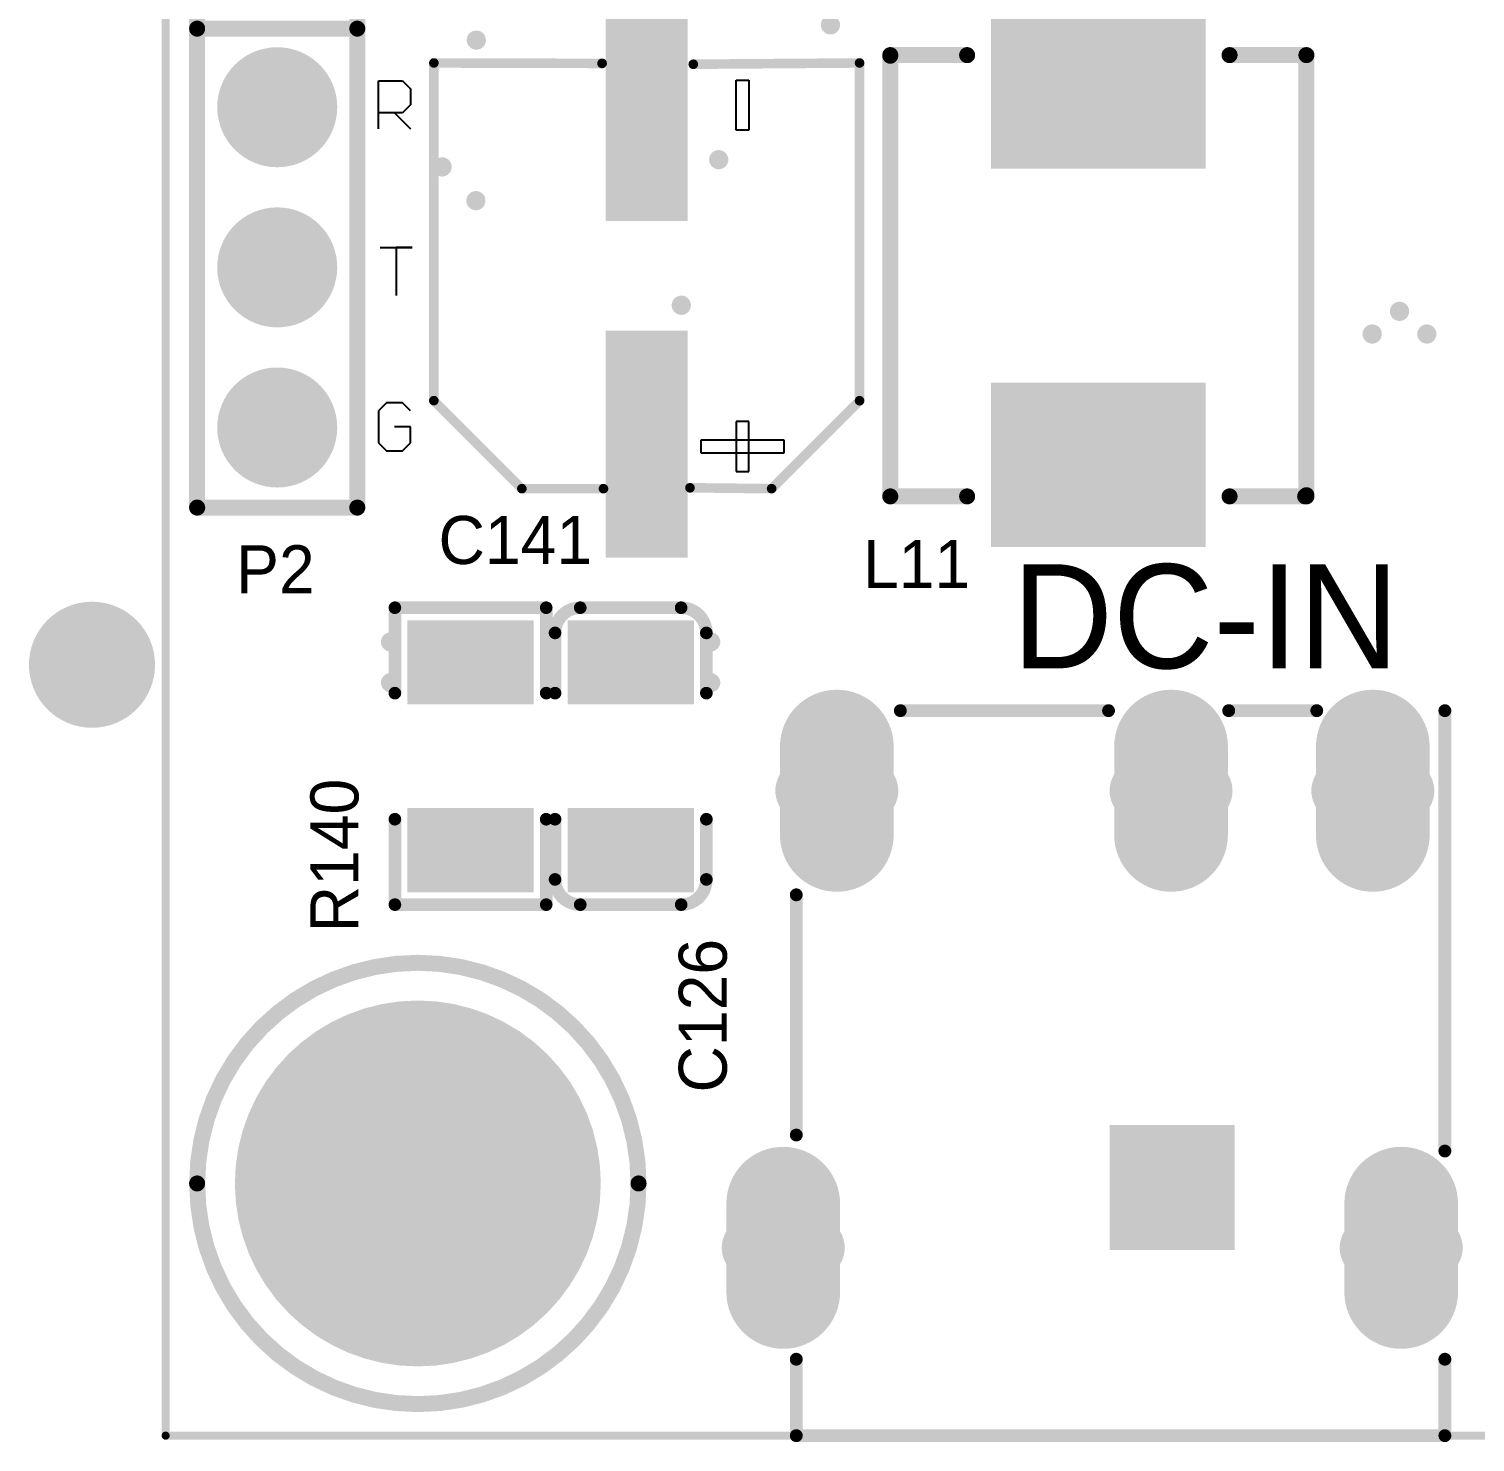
# Model space of a CAD drawing. Header units: millimetres. Extents: x 1205 to 1330, y 770 to 864.
# Drawn here: x 1205.41 to 1228.35, y 769.53 to 791.95 of the extents above; entities that cross this region are included whole.
import ezdxf

# ---------------------------------------------------------------- set-up
doc = ezdxf.new("R2010")
doc.units = ezdxf.units.MM
for name, color, linetype in [('Mechanical1', 6, 'Continuous'), ('PadHoleLayer', 156, 'Continuous'), ('TopOverlay', 2, 'Continuous'), ('TopPaste', 8, 'Continuous'), ('TopSolder', 216, 'Continuous'), ('ViaHoleLayer', 16, 'Continuous')]:
    doc.layers.add(name, color=color, linetype=linetype)

# ---------------------------------------------------------------- blocks, each defined once
blk = doc.blocks.new('HDR_TH_4P_P2_54_V_M_16')
at = {"layer": 'PadHoleLayer', "const_width": 0.55}
for points in [[(-4.085, 0, 1), (-3.535, 0, 1)], [(-1.545, 0, 1), (-0.995, 0, 1)], [(0.995, 0, 1), (1.545, 0, 1)], [(3.535, 0, 1), (4.085, 0, 1)]]:
    blk.add_lwpolyline(points, format="xyb", close=True, dxfattribs=at)
at = {"layer": 'TopOverlay'}
for p, q in [((-5.334, 0), (-5.842, 0.508)), ((-5.842, 0.508), (-5.842, -0.508)), ((-5.842, -0.508), (-5.334, 0))]:
    blk.add_line(p, q, dxfattribs=at)
at = {"layer": 'TopOverlay', "const_width": 0.254}
for points in [[(-5.08, -1.27), (-5.08, 1.27)], [(-2.516, 1.27), (-5.08, 1.27)], [(5.08, 1.27), (-2.516, 1.27)], [(-2.516, -1.27), (-2.516, 1.27)], [(5.08, -1.27), (5.08, 1.27)], [(5.08, -1.27), (-5.08, -1.27)]]:
    blk.add_lwpolyline(points, dxfattribs=at)
at = {"layer": 'TopOverlay', "const_width": 0.127}
for points in [[(-5.144, 1.27, 1), (-5.016, 1.27, 1)], [(-5.144, 1.27, 1), (-5.016, 1.27, 1)], [(-2.58, 1.27, 1), (-2.453, 1.27, 1)], [(-2.58, 1.27, 1), (-2.453, 1.27, 1)], [(-2.58, 1.27, 1), (-2.453, 1.27, 1)], [(5.016, 1.27, 1), (5.144, 1.27, 1)], [(5.016, 1.27, 1), (5.144, 1.27, 1)], [(-5.144, -1.27, 1), (-5.016, -1.27, 1)], [(-5.144, -1.27, 1), (-5.016, -1.27, 1)], [(-2.58, -1.27, 1), (-2.453, -1.27, 1)], [(5.016, -1.27, 1), (5.144, -1.27, 1)], [(5.016, -1.27, 1), (5.144, -1.27, 1)]]:
    blk.add_lwpolyline(points, format="xyb", close=True, dxfattribs=at)
at = {"layer": 'TopSolder', "const_width": 0.952}
for points in [[(-1.746, 0, 1), (-0.794, 0, 1)], [(0.794, 0, 1), (1.746, 0, 1)], [(3.334, 0, 1), (4.286, 0, 1)]]:
    blk.add_lwpolyline(points, format="xyb", close=True, dxfattribs=at)
at = {"layer": 'TopSolder'}
blk.add_solid([(-4.762, -0.952), (-2.858, -0.952), (-4.762, 0.952), (-2.858, 0.952)], dxfattribs=at)
blk = doc.blocks.new('1206_C_142')
at = {"layer": 'TopOverlay', "const_width": 0.2}
for points in [[(-2.355, 0.8, -0.414213), (-1.955, 1.2)], [(1.955, 1.2, -0.414214), (2.355, 0.8)], [(-1.955, -1.2, -0.414213), (-2.355, -0.8)], [(2.355, -0.8, -0.414214), (1.955, -1.2)]]:
    blk.add_lwpolyline(points, format="xyb", dxfattribs=at)
for points in [[(-1, 1.2), (-1.955, 1.2)], [(1.955, 1.2), (1, 1.2)], [(-2.355, -0.8), (-2.355, 0.8)], [(2.355, -0.8), (2.355, 0.8)], [(-1, -1.2), (-1.955, -1.2)], [(1.955, -1.2), (1, -1.2)]]:
    blk.add_lwpolyline(points, dxfattribs=at)
at = {"layer": 'TopOverlay', "const_width": 0.1}
for points in [[(-2.005, 1.2, 1), (-1.905, 1.2, 1)], [(-2.005, 1.2, 1), (-1.905, 1.2, 1)], [(-1.05, 1.2, 1), (-0.95, 1.2, 1)], [(0.95, 1.2, 1), (1.05, 1.2, 1)], [(1.905, 1.2, 1), (2.005, 1.2, 1)], [(1.905, 1.2, 1), (2.005, 1.2, 1)], [(-2.405, 0.8, 1), (-2.305, 0.8, 1)], [(-2.405, 0.8, 1), (-2.305, 0.8, 1)], [(2.305, 0.8, 1), (2.405, 0.8, 1)], [(2.305, 0.8, 1), (2.405, 0.8, 1)], [(-2.405, -0.8, 1), (-2.305, -0.8, 1)], [(-2.405, -0.8, 1), (-2.305, -0.8, 1)], [(2.305, -0.8, 1), (2.405, -0.8, 1)], [(2.305, -0.8, 1), (2.405, -0.8, 1)], [(-2.005, -1.2, 1), (-1.905, -1.2, 1)], [(-2.005, -1.2, 1), (-1.905, -1.2, 1)], [(-1.05, -1.2, 1), (-0.95, -1.2, 1)], [(0.95, -1.2, 1), (1.05, -1.2, 1)], [(1.905, -1.2, 1), (2.005, -1.2, 1)], [(1.905, -1.2, 1), (2.005, -1.2, 1)]]:
    blk.add_lwpolyline(points, format="xyb", close=True, dxfattribs=at)
at = {"layer": 'TopPaste'}
for points in [[(-2.055, -0.9), (-0.925, -0.9), (-2.055, 0.9), (-0.925, 0.9)], [(0.925, -0.9), (2.055, -0.9), (0.925, 0.9), (2.055, 0.9)]]:
    blk.add_solid(points, dxfattribs=at)
at = {"layer": 'TopSolder'}
for points in [[(-2.157, -1.002), (-0.823, -1.002), (-2.157, 1.002), (-0.823, 1.002)], [(0.823, -1.002), (2.157, -1.002), (0.823, 1.002), (2.157, 1.002)]]:
    blk.add_solid(points, dxfattribs=at)
blk = doc.blocks.new('SMD_D6_3_L7_7___156')
at = {"layer": 'TopOverlay'}
for p, q in [((-2.607, -0.858), (-2.805, -0.858)), ((-2.805, -0.858), (-2.805, -2.178)), ((-2.607, -2.178), (-2.607, -0.858)), ((-2.31, -1.419), (-3.102, -1.419)), ((-3.102, -1.419), (-3.102, -1.617)), ((-2.31, -1.617), (-2.31, -1.419)), ((2.31, -1.419), (3.102, -1.419)), ((2.31, -1.617), (2.31, -1.419)), ((3.102, -1.419), (3.102, -1.617)), ((-3.102, -1.617), (-2.31, -1.617)), ((3.102, -1.617), (2.31, -1.617)), ((-2.805, -2.178), (-2.607, -2.178))]:
    blk.add_line(p, q, dxfattribs=at)
at = {"layer": 'TopOverlay', "const_width": 0.152}
for points in [[(-1.98, 3.376), (-3.376, 1.98)], [(-1.98, 3.376), (3.376, 3.376)], [(3.376, 3.376), (3.369, 0.708)], [(-3.376, 1.98), (-3.376, 0.686)], [(-3.362, -0.686), (-3.376, -1.981)], [(3.356, -0.739), (3.376, -3.376)], [(-3.376, -1.981), (-1.981, -3.376)], [(-1.981, -3.376), (3.376, -3.376)]]:
    blk.add_lwpolyline(points, dxfattribs=at)
at = {"layer": 'TopOverlay', "const_width": 0.0762}
for points in [[(-2.018, 3.376, 1), (-1.942, 3.376, 1)], [(-2.018, 3.376, 1), (-1.942, 3.376, 1)], [(3.338, 3.376, 1), (3.414, 3.376, 1)], [(3.338, 3.376, 1), (3.414, 3.376, 1)], [(-3.414, 1.98, 1), (-3.338, 1.98, 1)], [(-3.414, 1.98, 1), (-3.338, 1.98, 1)], [(-3.414, 0.686, 1), (-3.338, 0.686, 1)], [(3.331, 0.708, 1), (3.408, 0.708, 1)], [(-3.4, -0.686, 1), (-3.324, -0.686, 1)], [(3.317, -0.739, 1), (3.394, -0.739, 1)], [(-3.414, -1.981, 1), (-3.338, -1.981, 1)], [(-3.414, -1.981, 1), (-3.338, -1.981, 1)], [(-2.019, -3.376, 1), (-1.943, -3.376, 1)], [(-2.019, -3.376, 1), (-1.943, -3.376, 1)], [(3.338, -3.376, 1), (3.414, -3.376, 1)], [(3.338, -3.376, 1), (3.414, -3.376, 1)]]:
    blk.add_lwpolyline(points, format="xyb", close=True, dxfattribs=at)
at = {"layer": 'TopPaste'}
for points in [[(-4.42, -0.6), (-0.92, -0.6), (-4.42, 0.6), (-0.92, 0.6)], [(0.92, -0.6), (4.42, -0.6), (0.92, 0.6), (4.42, 0.6)]]:
    blk.add_solid(points, dxfattribs=at)
at = {"layer": 'TopSolder'}
for points in [[(-4.471, -0.651), (-0.869, -0.651), (-4.471, 0.651), (-0.869, 0.651)], [(0.869, -0.651), (4.471, -0.651), (0.869, 0.651), (4.471, 0.651)]]:
    blk.add_solid(points, dxfattribs=at)
blk = doc.blocks.new('HOLE_3_2___S_____319')
at = {"layer": 'PadHoleLayer', "const_width": 1.6}
blk.add_lwpolyline([(-0.8, 0, 1), (0.8, 0, 1)], format="xyb", close=True, dxfattribs=at)
at = {"layer": 'TopOverlay'}
for points, const_width in [([(3.5, 0, 1), (-3.5, 0, 1)], 0.254), ([(-3.564, 0, 1), (-3.437, 0, 1)], 0.127), ([(3.437, 0, 1), (3.564, 0, 1)], 0.127)]:
    blk.add_lwpolyline(points, format="xyb", close=True, dxfattribs=dict(at, const_width=const_width))
at = {"layer": 'TopSolder', "const_width": 2.902}
blk.add_lwpolyline([(-1.451, 0, 1), (1.451, 0, 1)], format="xyb", close=True, dxfattribs=at)
blk = doc.blocks.new('DC_044A_20A_332')
at = {"layer": 'PadHoleLayer', "const_width": 0.25}
for points in [[(-6.875, 9.826), (-6.875, 8.876, -1), (-7.625, 8.876), (-7.625, 9.826, -1)], [(-0.375, 8.026), (-0.375, 8.976, -1), (0.375, 8.976), (0.375, 8.026, -1)], [(0.375, 3.675), (0.375, 2.725, -1), (-0.375, 2.725), (-0.375, 3.675, -1)], [(-0.375, -0.475), (-0.375, 0.475, -1), (0.375, 0.475), (0.375, -0.475, -1)], [(-6.875, 0.025), (-6.875, -0.925, -1), (-7.625, -0.925), (-7.625, 0.025, -1)]]:
    blk.add_lwpolyline(points, format="xyb", close=True, dxfattribs=at)
at = {"layer": 'PadHoleLayer', "const_width": 0.445}
blk.add_lwpolyline([(-6.959, 2.513), (-6.959, 3.847), (-5.625, 3.847), (-5.625, 2.513)], close=True, dxfattribs=at)
at = {"layer": 'TopOverlay', "const_width": 0.203}
for points in [[(-10.229, 9.144), (-10.229, -1.143)], [(-9.017, 9.144), (-10.229, 9.144)], [(-5.461, 9.144), (-1.651, 9.144)], [(1.27, 7.493), (1.27, 4.191)], [(1.27, 2.286), (1.27, 0.889)], [(-9.017, -1.143), (-10.229, -1.143)], [(1.27, -1.143), (-5.715, -1.143)]]:
    blk.add_lwpolyline(points, dxfattribs=at)
at = {"layer": 'TopOverlay', "const_width": 0.102}
for points in [[(-10.28, 9.144, 1), (-10.178, 9.144, 1)], [(-10.28, 9.144, 1), (-10.178, 9.144, 1)], [(-9.068, 9.144, 1), (-8.966, 9.144, 1)], [(-5.512, 9.144, 1), (-5.41, 9.144, 1)], [(-1.702, 9.144, 1), (-1.6, 9.144, 1)], [(1.219, 7.493, 1), (1.321, 7.493, 1)], [(1.219, 4.191, 1), (1.321, 4.191, 1)], [(1.219, 2.286, 1), (1.321, 2.286, 1)], [(1.219, 0.889, 1), (1.321, 0.889, 1)], [(-10.28, -1.143, 1), (-10.178, -1.143, 1)], [(-10.28, -1.143, 1), (-10.178, -1.143, 1)], [(-9.068, -1.143, 1), (-8.966, -1.143, 1)], [(-5.766, -1.143, 1), (-5.664, -1.143, 1)], [(1.219, -1.143, 1), (1.321, -1.143, 1)]]:
    blk.add_lwpolyline(points, format="xyb", close=True, dxfattribs=at)
at = {"layer": 'TopSolder', "const_width": 1.803}
for points in [[(-7.95, 9.351), (-6.55, 9.351)], [(0.7, 8.501), (-0.7, 8.501)], [(-0.7, 3.2), (0.7, 3.2)], [(0.7, 0), (-0.7, 0)], [(-7.95, -0.45), (-6.55, -0.45)]]:
    blk.add_lwpolyline(points, dxfattribs=at)
at = {"layer": 'TopSolder', "const_width": 0.902}
for points in [[(-8.401, 9.351, 1), (-7.499, 9.351, 1)], [(-7.001, 9.351, 1), (-6.099, 9.351, 1)], [(-1.151, 8.501, 1), (-0.249, 8.501, 1)], [(0.249, 8.501, 1), (1.151, 8.501, 1)], [(-1.151, 3.2, 1), (-0.249, 3.2, 1)], [(0.249, 3.2, 1), (1.151, 3.2, 1)], [(-1.151, 0, 1), (-0.249, 0, 1)], [(0.249, 0, 1), (1.151, 0, 1)], [(-8.401, -0.45, 1), (-7.499, -0.45, 1)], [(-7.001, -0.45, 1), (-6.099, -0.45, 1)]]:
    blk.add_lwpolyline(points, format="xyb", close=True, dxfattribs=at)
at = {"layer": 'TopSolder'}
blk.add_solid([(-7.283, 2.189), (-5.301, 2.189), (-7.283, 4.171), (-5.301, 4.171)], dxfattribs=at)
blk = doc.blocks.new('IND_SMD_L7_0_W6_6_342')
at = {"layer": 'TopOverlay', "const_width": 0.254}
for points in [[(-3.5, 2.081), (-3.5, 3.3)], [(3.48, 3.3), (-3.5, 3.3)], [(3.5, 3.28), (3.48, 3.3)], [(3.5, 2.081), (3.5, 3.3)], [(-3.5, -3.3), (-3.5, -2.081)], [(3.5, -3.3), (3.5, -2.081)], [(-3.49, -3.3), (-3.5, -3.3)], [(3.5, -3.3), (-3.49, -3.3)]]:
    blk.add_lwpolyline(points, dxfattribs=at)
at = {"layer": 'TopOverlay', "const_width": 0.127}
for points in [[(-3.563, 3.3, 1), (-3.436, 3.3, 1)], [(-3.563, 3.3, 1), (-3.436, 3.3, 1)], [(3.417, 3.3, 1), (3.544, 3.3, 1)], [(3.417, 3.3, 1), (3.544, 3.3, 1)], [(3.436, 3.3, 1), (3.563, 3.3, 1)], [(3.436, 3.28, 1), (3.563, 3.28, 1)], [(-3.563, 2.081, 1), (-3.436, 2.081, 1)], [(3.436, 2.081, 1), (3.563, 2.081, 1)], [(-3.563, -2.081, 1), (-3.436, -2.081, 1)], [(3.436, -2.081, 1), (3.563, -2.081, 1)], [(-3.563, -3.3, 1), (-3.436, -3.3, 1)], [(-3.563, -3.3, 1), (-3.436, -3.3, 1)], [(-3.553, -3.3, 1), (-3.426, -3.3, 1)], [(-3.553, -3.3, 1), (-3.426, -3.3, 1)], [(3.436, -3.3, 1), (3.563, -3.3, 1)], [(3.436, -3.3, 1), (3.563, -3.3, 1)]]:
    blk.add_lwpolyline(points, format="xyb", close=True, dxfattribs=at)
at = {"layer": 'TopPaste'}
for points in [[(-4.2, -1.6), (-1.8, -1.6), (-4.2, 1.6), (-1.8, 1.6)], [(1.8, -1.6), (4.2, -1.6), (1.8, 1.6), (4.2, 1.6)]]:
    blk.add_solid(points, dxfattribs=at)
at = {"layer": 'TopSolder'}
for points in [[(-4.301, -1.702), (-1.698, -1.702), (-4.301, 1.702), (-1.698, 1.702)], [(1.698, -1.702), (4.302, -1.702), (1.698, 1.702), (4.302, 1.702)]]:
    blk.add_solid(points, dxfattribs=at)
blk = doc.blocks.new('1206_R_495')
at = {"layer": 'TopOverlay', "const_width": 0.2}
for points in [[(-2.355, -1.2), (-2.355, 1.2)], [(-1, 1.2), (-2.355, 1.2)], [(1, 1.2), (2.355, 1.2)], [(2.355, -1.2), (2.355, 1.2)], [(-1, -1.2), (-2.355, -1.2)], [(2.355, -1.2), (1, -1.2)]]:
    blk.add_lwpolyline(points, dxfattribs=at)
at = {"layer": 'TopOverlay', "const_width": 0.1}
for points in [[(-2.405, 1.2, 1), (-2.305, 1.2, 1)], [(-2.405, 1.2, 1), (-2.305, 1.2, 1)], [(-1.05, 1.2, 1), (-0.95, 1.2, 1)], [(0.95, 1.2, 1), (1.05, 1.2, 1)], [(2.305, 1.2, 1), (2.405, 1.2, 1)], [(2.305, 1.2, 1), (2.405, 1.2, 1)], [(-2.405, -1.2, 1), (-2.305, -1.2, 1)], [(-2.405, -1.2, 1), (-2.305, -1.2, 1)], [(-1.05, -1.2, 1), (-0.95, -1.2, 1)], [(0.95, -1.2, 1), (1.05, -1.2, 1)], [(2.305, -1.2, 1), (2.405, -1.2, 1)], [(2.305, -1.2, 1), (2.405, -1.2, 1)]]:
    blk.add_lwpolyline(points, format="xyb", close=True, dxfattribs=at)
at = {"layer": 'TopPaste'}
for points in [[(-2.055, -0.9), (-0.925, -0.9), (-2.055, 0.9), (-0.925, 0.9)], [(0.925, -0.9), (2.055, -0.9), (0.925, 0.9), (2.055, 0.9)]]:
    blk.add_solid(points, dxfattribs=at)
at = {"layer": 'TopSolder'}
for points in [[(-2.157, -1.002), (-0.823, -1.002), (-2.157, 1.002), (-0.823, 1.002)], [(0.823, -1.002), (2.157, -1.002), (0.823, 1.002), (2.157, 1.002)]]:
    blk.add_solid(points, dxfattribs=at)

msp = doc.modelspace()

# ---------------------------------------------------------------- linework, layer by layer
at = {"layer": 'Mechanical1', "const_width": 0.127}
for points in [[(1207.582, 769.637), (1207.582, 859.637)], [(1207.582, 769.637), (1207.582, 859.637)], [(1207.582, 769.637), (1327.582, 769.637)], [(1207.582, 769.637), (1327.582, 769.637)]]:
    msp.add_lwpolyline(points, dxfattribs=at)
at = {"layer": 'Mechanical1', "const_width": 0.0635}
msp.add_lwpolyline([(1207.55, 769.637, 1), (1207.614, 769.637, 1)], format="xyb", close=True, dxfattribs=at)
msp.add_lwpolyline([(1207.55, 769.637, 1), (1207.614, 769.637, 1)], format="xyb", close=True, dxfattribs=at)
msp.add_lwpolyline([(1207.55, 769.637, 1), (1207.614, 769.637, 1)], format="xyb", close=True, dxfattribs=at)
msp.add_lwpolyline([(1207.55, 769.637, 1), (1207.614, 769.637, 1)], format="xyb", close=True, dxfattribs=at)
at = {"layer": 'TopOverlay'}
for p, q in [((1210.96, 790.363), (1210.96, 791.125)), ((1210.96, 791.125), (1211.341, 791.125)), ((1211.341, 791.125), (1211.468, 790.998)), ((1211.468, 790.998), (1211.468, 790.744)), ((1211.341, 790.617), (1210.96, 790.617)), ((1211.214, 790.617), (1211.468, 790.363)), ((1211.468, 790.744), (1211.341, 790.617)), ((1210.986, 788.483), (1211.494, 788.483)), ((1211.494, 788.483), (1211.24, 788.483)), ((1211.24, 788.483), (1211.24, 787.721)), ((1211.087, 786.019), (1210.96, 785.892)), ((1210.96, 785.892), (1210.96, 785.385)), ((1211.341, 786.019), (1211.087, 786.019)), ((1211.468, 785.892), (1211.341, 786.019)), ((1211.468, 785.638), (1211.214, 785.638)), ((1211.468, 785.385), (1211.468, 785.638)), ((1210.96, 785.385), (1211.087, 785.258)), ((1211.341, 785.258), (1211.468, 785.385)), ((1211.087, 785.258), (1211.341, 785.258))]:
    msp.add_line(p, q, dxfattribs=at)
at = {"layer": 'TopSolder', "const_width": 1}
msp.add_lwpolyline([(1205.914, 781.864, 1), (1206.914, 781.864, 1)], format="xyb", close=True, dxfattribs=at)
at = {"layer": 'ViaHoleLayer', "const_width": 0.152}
for points in [[(1218.05, 792.013, 1), (1218.202, 792.013, 1)], [(1212.434, 791.772, 1), (1212.586, 791.772, 1)], [(1216.278, 789.875, 1), (1216.43, 789.875, 1)], [(1211.892, 789.76, 1), (1212.044, 789.76, 1)], [(1212.427, 789.225, 1), (1212.579, 789.225, 1)], [(1215.684, 787.566, 1), (1215.837, 787.566, 1)], [(1227.075, 787.47, 1), (1227.228, 787.47, 1)], [(1226.642, 787.11, 1), (1226.795, 787.11, 1)], [(1227.509, 787.11, 1), (1227.661, 787.11, 1)], [(1211.073, 782.227, 1), (1211.225, 782.227, 1)], [(1213.613, 782.227, 1), (1213.765, 782.227, 1)], [(1216.151, 782.227, 1), (1216.303, 782.227, 1)], [(1211.073, 781.58, 1), (1211.225, 781.58, 1)], [(1213.613, 781.58, 1), (1213.765, 781.58, 1)], [(1216.151, 781.58, 1), (1216.303, 781.58, 1)]]:
    msp.add_lwpolyline(points, format="xyb", close=True, dxfattribs=at)

# ---------------------------------------------------------------- block references
for name, p, rotation in [('HDR_TH_4P_P2_54_V_M_16', (1209.352, 789.437), 270), ('SMD_D6_3_L7_7___156', (1215.212, 788.033), 90), ('IND_SMD_L7_0_W6_6_342', (1222.375, 788.034), 270), ('1206_R_495', (1212.418, 780.414), 270), ('1206_C_142', (1214.958, 780.414), 270), ('DC_044A_20A_332', (1226.728, 779.866), 90), ('HOLE_3_2___S_____319', (1211.582, 773.637), 180)]:
    msp.add_blockref(name, p, dxfattribs=dict(rotation=rotation))

# ---------------------------------------------------------------- texts
at = {"layer": 'TopOverlay'}
for s, p in [('C141', (1211.91, 783.462)), ('P2', (1208.7, 782.997)), ('L11', (1218.641, 783.081))]:
    msp.add_text(s, height=0.762, dxfattribs=at).set_placement(p)
for s, height, rotation, p in [('DC-IN', 1.651, 360, (1221.012, 781.808)), ('R140', 0.762, 90, (1210.64, 777.62)), ('C126', 0.762, 90, (1216.482, 775.08))]:
    msp.add_text(s, height=height, rotation=rotation, dxfattribs=at).set_placement(p)

doc.saveas('drawing.dxf')
